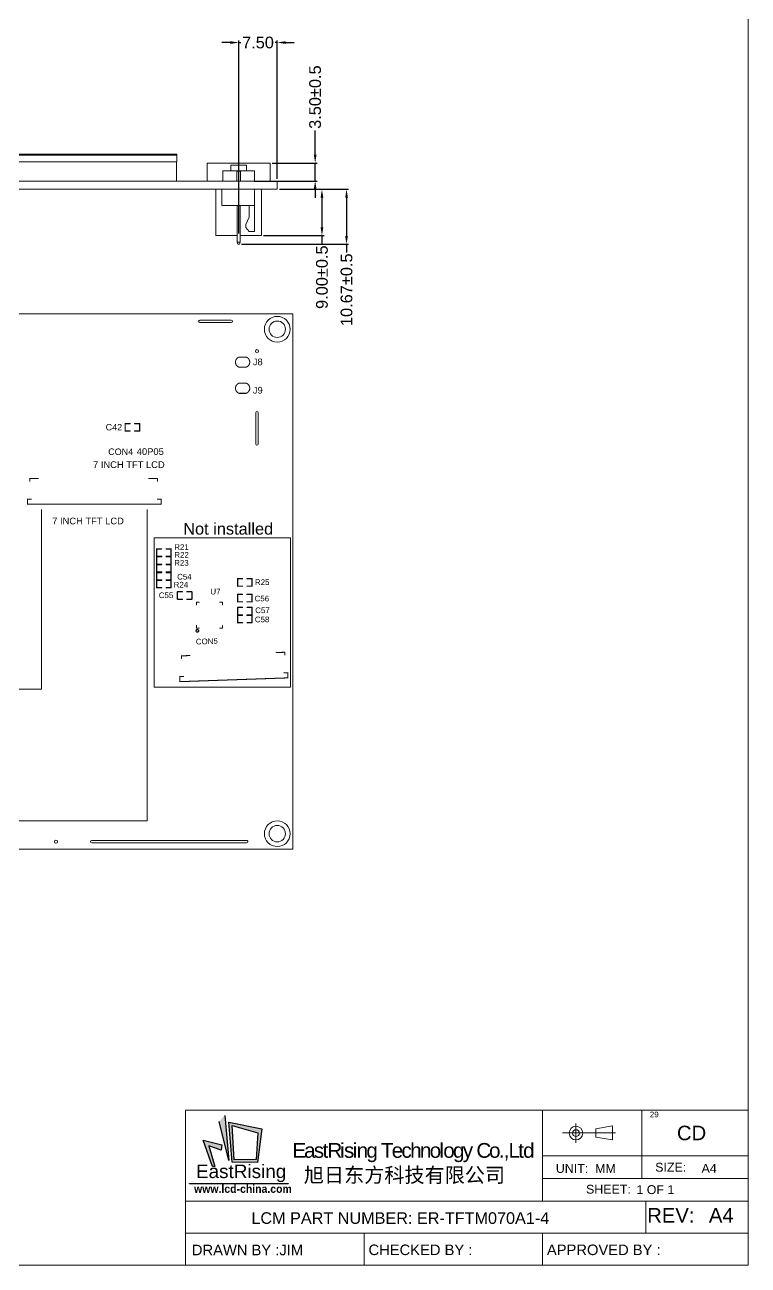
# Model space of a CAD drawing. Extents: x 183 to 535, y 17 to 466.
# Drawn here: x 394.7 to 535.3, y 17.2 to 258.2 of the extents above; entities that cross this region are included whole.
import ezdxf
from ezdxf.enums import TextEntityAlignment as Align

# ---------------------------------------------------------------- set-up
doc = ezdxf.new("R2010")
doc.units = 0
doc.header["$MEASUREMENT"] = 0
doc.linetypes.add('CENTER', pattern=[50.8, 31.75, -6.35, 6.35, -6.35])
doc.layers.get('0').update_dxf_attribs({"linetype": 'CONTINUOUS'})
doc.layers.get('Defpoints').update_dxf_attribs({"linetype": 'CONTINUOUS'})
doc.styles.get("Standard").update_dxf_attribs({"font": 'ARIAL.TTF'})
doc.styles.add('T', font='ARIAL.TTF')
doc.styles.add('样式 1', font='ARIAL.TTF')
doc.dimstyles.new('ISO-25', dxfattribs={"dimscale": 0.65, "dimtxt": 3.5, "dimasz": 2.5, "dimexe": 0.625, "dimexo": 0.625, "dimtad": 0, "dimzin": 1, "dimdsep": 46, "dimtxsty": 'Standard', "dimcen": 2.5, "dimadec": 0, "dimazin": 0, "dimtfac": 1, "dimtmove": 0, "dimatfit": 3, "dimfxl": 0, "dimarcsym": 0})

# ---------------------------------------------------------------- blocks, each defined once
blk = doc.blocks.new('A$C7D3E1C94')
for points in [[(2.97, 6.73), (2.5, 6.23), (3.32, 2.93)], [(1.16, 4.66), (1.95, 2.42), (2.13, 2.42), (1.63, 4.16), (2.67, 3.8), (2.72, 4.26)], [(0, 1), (8.34, 1), (8.34, 0.97), (0, 0.97)]]:
    blk.add_hatch(color=0).paths.add_polyline_path(points)
h = blk.add_hatch(color=0)
h.paths.add_polyline_path([(3.31, 6.16), (3.59, 2.79), (5.75, 2.75), (6.1, 5.59)])
h.paths.add_polyline_path([(3.61, 5.88), (5.78, 5.26), (5.64, 3.03), (3.78, 2.98)], flags=16)
at = {"color": 0}
for p, q in [((2.97, 6.73), (3.32, 2.93)), ((3.32, 2.93), (2.5, 6.23)), ((3.59, 2.79), (3.31, 6.16)), ((3.31, 6.16), (6.1, 5.59)), ((3.78, 2.98), (3.61, 5.88)), ((3.61, 5.88), (5.78, 5.26)), ((5.78, 5.26), (5.64, 3.03)), ((6.1, 5.59), (5.75, 2.75)), ((1.95, 2.42), (1.16, 4.66)), ((1.16, 4.66), (2.72, 4.26)), ((2.72, 4.26), (2.67, 3.8)), ((2.67, 3.8), (1.63, 4.16)), ((1.63, 4.16), (2.13, 2.42)), ((2.13, 2.42), (1.95, 2.42)), ((5.75, 2.75), (3.59, 2.79)), ((5.64, 3.03), (3.78, 2.98))]:
    blk.add_line(p, q, dxfattribs=at)
blk.add_lwpolyline([(0, 1), (8.34, 1), (8.34, 0.97), (0, 0.97)], close=True, dxfattribs=at)
at = {"color": 0, "ltscale": 2, "width": 121.9277, "attachment_point": 1, "style": 'T'}
for s, insert, char_height in [('EastRising', (0.55, 2.59), 1.141), ('{\\f@MS PGothic|b1|i0|c128|p34;www.lcd-\\H0.9999x;china.com}', (0.39, 0.88), 0.675)]:
    blk.add_mtext(s, dxfattribs=dict(at, insert=insert, char_height=char_height))
blk = doc.blocks.new('*D186')
at = {"color": 0, "linetype": 'Continuous', "lineweight": -2}
for p, q in [((451.13, 232.98), (451.13, 237.71)), ((442.77, 231.36), (451.54, 231.36)), ((451.13, 227.86), (451.13, 231.36)), ((439.27, 227.86), (451.54, 227.86)), ((451.13, 226.23), (451.13, 224.61))]:
    blk.add_line(p, q, dxfattribs=at)
at = {"color": 0, "linetype": 'Continuous'}
for points in [[(450.86, 232.98), (451.4, 232.98), (451.13, 231.36)], [(450.86, 226.23), (451.4, 226.23), (451.13, 227.86)]]:
    blk.add_solid(points, dxfattribs=at)
at = {"layer": 'Defpoints', "color": 0, "linetype": 'Continuous'}
for p in [(442.37, 231.36), (438.87, 227.86), (451.13, 227.86)]:
    blk.add_point(p, dxfattribs=at)
at = {"color": 0, "linetype": 'Continuous', "lineweight": 0, "insert": (451.13, 244.16), "char_height": 2.275, "attachment_point": 5, "rotation": 90}
blk.add_mtext('3.50%%P0.5', dxfattribs=at)
blk = doc.blocks.new('*D195')
at = {"color": 0, "linetype": 'Continuous', "lineweight": -2}
for p, q in [((444.17, 226.26), (457.63, 226.26)), ((457.23, 224.63), (457.23, 217.21)), ((436.83, 215.59), (457.63, 215.59)), ((457.23, 215.59), (457.23, 213.96))]:
    blk.add_line(p, q, dxfattribs=at)
at = {"color": 0, "linetype": 'Continuous'}
for points in [[(456.96, 224.63), (457.5, 224.63), (457.23, 226.26)], [(456.96, 217.21), (457.5, 217.21), (457.23, 215.59)]]:
    blk.add_solid(points, dxfattribs=at)
at = {"layer": 'Defpoints', "color": 0, "linetype": 'Continuous'}
for p in [(443.77, 226.26), (436.43, 215.59), (457.23, 215.59)]:
    blk.add_point(p, dxfattribs=at)
at = {"color": 0, "linetype": 'Continuous', "lineweight": 0, "insert": (457.23, 206.74), "char_height": 2.275, "attachment_point": 5, "rotation": 90}
blk.add_mtext('10.67%%P0.5', dxfattribs=at)
blk = doc.blocks.new('*D197')
at = {"color": 0, "linetype": 'Continuous', "lineweight": -2}
for p, q in [((434.64, 254.76), (433.02, 254.76)), ((436.27, 217.66), (436.27, 255.17)), ((436.27, 254.76), (436.67, 254.76)), ((443.77, 254.76), (443.36, 254.76)), ((443.77, 228.26), (443.77, 255.17)), ((445.39, 254.76), (447.02, 254.76))]:
    blk.add_line(p, q, dxfattribs=at)
at = {"color": 0, "linetype": 'Continuous'}
for points in [[(434.64, 255.03), (434.64, 254.49), (436.27, 254.76)], [(445.39, 255.03), (445.39, 254.49), (443.77, 254.76)]]:
    blk.add_solid(points, dxfattribs=at)
at = {"layer": 'Defpoints', "color": 0, "linetype": 'Continuous'}
for p in [(443.77, 254.76), (443.77, 227.86), (436.27, 217.26)]:
    blk.add_point(p, dxfattribs=at)
at = {"color": 0, "linetype": 'Continuous', "lineweight": 0, "insert": (440.02, 254.76), "char_height": 2.275, "attachment_point": 5}
blk.add_mtext('7.50', dxfattribs=at)
blk = doc.blocks.new('*D198')
at = {"color": 0, "linetype": 'Continuous', "lineweight": -2}
for p, q in [((444.17, 226.26), (452.86, 226.26)), ((452.45, 224.63), (452.45, 218.88)), ((441.12, 217.26), (452.86, 217.26)), ((452.45, 217.26), (452.45, 215.63))]:
    blk.add_line(p, q, dxfattribs=at)
at = {"color": 0, "linetype": 'Continuous'}
for points in [[(452.18, 224.63), (452.72, 224.63), (452.45, 226.26)], [(452.18, 218.88), (452.72, 218.88), (452.45, 217.26)]]:
    blk.add_solid(points, dxfattribs=at)
at = {"layer": 'Defpoints', "color": 0, "linetype": 'Continuous'}
for p in [(443.77, 226.26), (440.72, 217.26), (452.45, 217.26)]:
    blk.add_point(p, dxfattribs=at)
at = {"color": 0, "linetype": 'Continuous', "lineweight": 0, "insert": (452.45, 209.18), "char_height": 2.275, "attachment_point": 5, "rotation": 90}
blk.add_mtext('9.00%%P0.5', dxfattribs=at)

msp = doc.modelspace()

# ---------------------------------------------------------------- linework, layer by layer
at = {"color": 0, "lineweight": 0, "ltscale": 0.05}
for p, q in [((535.283, 465.848), (535.283, 17.242)), ((535.283, 17.242), (182.737, 17.242))]:
    msp.add_line(p, q, dxfattribs=at)
at = {"color": 0, "linetype": 'Continuous', "lineweight": 0}
for p, q in [((259.266, 232.859), (424.266, 232.859)), ((328.016, 231.559), (424.216, 231.559)), ((424.216, 231.559), (424.216, 227.859)), ((428.716, 200.844), (434.816, 200.844)), ((428.716, 200.394), (434.816, 200.394)), ((407.716, 99.743), (437.816, 99.743)), ((437.816, 99.293), (407.716, 99.293))]:
    msp.add_line(p, q, dxfattribs=at)
at = {"color": 1, "linetype": 'Continuous', "lineweight": 0}
for p, q in [((430.166, 227.859), (430.166, 231.359)), ((430.166, 231.359), (442.366, 231.359)), ((441.416, 231.359), (442.366, 231.359)), ((442.366, 231.359), (442.366, 227.859))]:
    msp.add_line(p, q, dxfattribs=at)
at = {"color": 6, "linetype": 'Continuous', "lineweight": 0}
for p, q in [((439.366, 229.859), (433.166, 229.859)), ((433.166, 229.859), (433.166, 227.859)), ((434.766, 229.859), (434.766, 230.959)), ((434.766, 230.959), (437.766, 230.959)), ((437.766, 230.959), (437.766, 229.859)), ((439.366, 227.859), (439.366, 229.859))]:
    msp.add_line(p, q, dxfattribs=at)
at = {"color": 5, "linetype": 'Continuous', "lineweight": 0}
for p, q in [((435.923, 227.859), (435.923, 229.775)), ((435.923, 229.775), (436.61, 229.775)), ((436.61, 229.775), (436.61, 227.859)), ((433.016, 226.259), (433.016, 223.079)), ((439.366, 223.079), (439.366, 226.259)), ((433.016, 223.079), (439.366, 223.079)), ((435.946, 223.079), (435.946, 215.974)), ((436.586, 215.974), (436.586, 223.079)), ((438.334, 220.868), (438.334, 223.079)), ((439.366, 223.079), (439.366, 218.079)), ((437.656, 219.392), (438.334, 220.868)), ((437.656, 218.829), (437.656, 219.392)), ((438.336, 218.079), (437.656, 218.829)), ((439.366, 218.079), (438.336, 218.079)), ((436.107, 215.589), (435.946, 215.974)), ((435.946, 215.974), (436.586, 215.974)), ((436.107, 215.589), (436.426, 215.589)), ((436.426, 215.589), (436.586, 215.974))]:
    msp.add_line(p, q, dxfattribs=at)
at = {"color": 3, "linetype": 'Continuous', "lineweight": 0}
for p, q in [((431.816, 226.259), (431.816, 217.259)), ((440.716, 217.259), (440.716, 226.259)), ((431.816, 217.259), (435.946, 217.259)), ((436.586, 217.259), (440.716, 217.259))]:
    msp.add_line(p, q, dxfattribs=at)
at = {"color": 0, "lineweight": 0}
for p, q in [((254.766, 202.069), (446.766, 202.069)), ((266.766, 202.069), (446.766, 202.069)), ((446.766, 98.068), (446.766, 202.069)), ((439.591, 176.769), (439.591, 182.869)), ((440.041, 176.769), (440.041, 182.869)), ((397.966, 164.069), (397.966, 129.169)), ((418.466, 164.069), (418.466, 103.568)), ((381.266, 129.169), (397.966, 129.169)), ((381.266, 103.568), (418.466, 103.568)), ((382.516, 98.068), (446.766, 98.068)), ((495.285, 47.347), (425.961, 47.347)), ((425.961, 17.242), (425.961, 47.347)), ((495.285, 47.347), (535.283, 47.347)), ((495.285, 38.518), (495.285, 47.347)), ((514.615, 47.347), (514.615, 34.103)), ((508.9, 44.291), (505.699, 43.747)), ((505.699, 43.747), (505.699, 42.117)), ((508.9, 41.573), (508.9, 44.291)), ((505.699, 42.117), (508.9, 41.573)), ((495.285, 38.518), (535.283, 38.518)), ((495.285, 38.518), (495.285, 29.689)), ((495.285, 34.103), (535.283, 34.103)), ((495.285, 29.689), (425.961, 29.689)), ((495.285, 29.689), (535.283, 29.689)), ((515.416, 23.465), (515.416, 29.689)), ((425.961, 23.465), (464.622, 23.465)), ((442.093, 23.465), (442.093, 23.465)), ((460.623, 17.242), (460.623, 23.465)), ((464.622, 23.465), (535.283, 23.465)), ((464.622, 23.465), (464.622, 23.465)), ((495.285, 17.242), (495.285, 23.465)), ((535.283, 17.242), (425.961, 17.242)), ((448.1, 17.242), (533.946, 17.242)), ((464.622, 17.242), (533.946, 17.242))]:
    msp.add_line(p, q, dxfattribs=at)
at = {"color": 0, "linetype": 'CENTER', "lineweight": 0}
for p, q in [((501.818, 41.004), (501.818, 44.738)), ((499.204, 42.932), (509.527, 42.932))]:
    msp.add_line(p, q, dxfattribs=at)
at = {"color": 0, "linetype": 'Continuous', "lineweight": 0}
for points in [[(328.016, 231.559), (424.266, 231.559), (424.266, 233.059), (259.266, 233.059), (259.266, 231.559), (315.016, 231.559)], [(356.316, 227.859), (443.766, 227.859), (443.766, 226.259), (356.316, 226.259)]]:
    msp.add_lwpolyline(points, dxfattribs=at)
at = {"color": 0, "lineweight": 0, "const_width": 0.2}
for points in [[(436.333, 191.7, -0.6994302), (436.333, 193.672)], [(437.728, 193.672, -0.6994302), (437.728, 191.7)], [(436.333, 186.62, -0.6994302), (436.333, 188.592)], [(437.728, 188.592, -0.6994302), (437.728, 186.62)]]:
    msp.add_lwpolyline(points, format="xyb", dxfattribs=at)
at = {"color": 0, "lineweight": 0}
for points, const_width in [([(436.333, 193.672), (437.728, 193.672)], 0.2), ([(436.333, 191.7), (437.728, 191.7)], 0.2), ([(436.333, 188.592), (437.728, 188.592)], 0.2), ([(436.333, 186.62), (437.728, 186.62)], 0.2), ([(414.21, 179.296), (414.21, 180.746)], 0.25), ([(414.21, 180.746), (415.16, 180.746)], 0.25), ([(416.06, 180.746), (417.01, 180.746)], 0.25), ([(417.01, 179.296), (417.01, 180.746)], 0.25), ([(414.21, 179.296), (415.16, 179.296)], 0.25), ([(416.06, 179.296), (417.01, 179.296)], 0.25), ([(395.666, 170.065), (397.318, 170.065)], 0.203), ([(395.666, 169.565), (395.666, 170.065)], 0.203), ([(418.814, 170.065), (420.466, 170.065)], 0.203), ([(420.466, 169.565), (420.466, 170.065)], 0.203), ([(395.216, 165.065), (395.216, 166.065)], 0.2), ([(395.216, 166.065), (395.966, 166.065)], 0.2), ([(395.216, 165.065), (395.966, 165.065)], 0.2), ([(395.716, 165.065), (420.566, 165.065)], 0.2), ([(420.466, 166.065), (421.216, 166.065)], 0.2), ([(420.466, 165.065), (421.216, 165.065)], 0.2), ([(421.216, 165.065), (421.216, 166.065)], 0.2), ([(420.332, 156.401), (421.282, 156.401)], 0.25), ([(420.332, 154.951), (420.332, 156.401)], 0.25), ([(420.332, 154.951), (421.282, 154.951)], 0.25), ([(420.332, 154.877), (421.282, 154.877)], 0.25), ([(420.332, 153.427), (420.332, 154.877)], 0.25), ([(422.181, 156.401), (423.131, 156.401)], 0.25), ([(422.181, 154.951), (423.131, 154.951)], 0.25), ([(422.181, 154.877), (423.131, 154.877)], 0.25), ([(423.131, 154.951), (423.131, 156.401)], 0.25), ([(423.131, 153.427), (423.131, 154.877)], 0.25), ([(420.332, 153.427), (421.282, 153.427)], 0.25), ([(420.332, 153.353), (421.282, 153.353)], 0.25), ([(420.332, 151.903), (420.332, 153.353)], 0.25), ([(420.332, 151.903), (421.282, 151.903)], 0.25), ([(420.332, 151.803), (421.282, 151.803)], 0.25), ([(420.332, 150.353), (420.332, 151.803)], 0.25), ([(422.181, 153.427), (423.131, 153.427)], 0.25), ([(422.181, 153.353), (423.131, 153.353)], 0.25), ([(422.181, 151.903), (423.131, 151.903)], 0.25), ([(422.181, 151.803), (423.131, 151.803)], 0.25), ([(423.131, 151.903), (423.131, 153.353)], 0.25), ([(423.131, 150.353), (423.131, 151.803)], 0.25), ([(420.332, 150.353), (421.282, 150.353)], 0.25), ([(420.332, 148.855), (420.332, 150.305)], 0.25), ([(420.332, 150.305), (421.282, 150.305)], 0.25), ([(422.181, 150.353), (423.131, 150.353)], 0.25), ([(422.181, 150.305), (423.131, 150.305)], 0.25), ([(423.131, 148.855), (423.131, 150.305)], 0.25), ([(436.054, 149.16), (436.054, 150.61)], 0.25), ([(436.054, 150.61), (437.004, 150.61)], 0.25), ([(437.904, 150.61), (438.854, 150.61)], 0.25), ([(438.854, 149.16), (438.854, 150.61)], 0.25), ([(420.332, 148.855), (421.282, 148.855)], 0.25), ([(422.181, 148.855), (423.131, 148.855)], 0.25), ([(424.37, 146.62), (424.37, 148.07)], 0.25), ([(424.37, 148.07), (425.32, 148.07)], 0.25), ([(426.22, 148.07), (427.17, 148.07)], 0.25), ([(427.17, 146.62), (427.17, 148.07)], 0.25), ([(436.054, 149.16), (437.004, 149.16)], 0.25), ([(436.054, 147.562), (437.004, 147.562)], 0.25), ([(436.054, 146.112), (436.054, 147.562)], 0.25), ([(437.904, 149.16), (438.854, 149.16)], 0.25), ([(437.904, 147.562), (438.854, 147.562)], 0.25), ([(438.854, 146.112), (438.854, 147.562)], 0.25), ([(424.37, 146.62), (425.32, 146.62)], 0.25), ([(426.22, 146.62), (427.17, 146.62)], 0.25), ([(428.1, 145.523), (428.1, 146.023)], 0.2), ([(428.1, 146.023), (428.6, 146.023)], 0.2), ([(432.6, 146.023), (433.1, 146.023)], 0.2), ([(433.1, 145.523), (433.1, 146.023)], 0.2), ([(436.054, 146.112), (437.004, 146.112)], 0.25), ([(436.054, 145.022), (437.004, 145.022)], 0.25), ([(436.054, 143.572), (436.054, 145.022)], 0.25), ([(437.904, 146.112), (438.854, 146.112)], 0.25), ([(437.904, 145.022), (438.854, 145.022)], 0.25), ([(438.854, 143.572), (438.854, 145.022)], 0.25), ([(436.054, 143.572), (437.004, 143.572)], 0.25), ([(436.054, 142.048), (436.054, 143.498)], 0.25), ([(436.054, 143.498), (437.004, 143.498)], 0.25), ([(436.054, 142.048), (437.004, 142.048)], 0.25), ([(437.904, 143.572), (438.854, 143.572)], 0.25), ([(437.904, 143.498), (438.854, 143.498)], 0.25), ([(437.904, 142.048), (438.854, 142.048)], 0.25), ([(438.854, 142.048), (438.854, 143.498)], 0.25), ([(428.1, 141.023), (428.1, 141.523)], 0.2), ([(428.1, 141.023), (428.6, 141.023)], 0.2), ([(432.6, 141.023), (433.1, 141.023)], 0.2), ([(433.1, 141.023), (433.1, 141.523)], 0.2), ([(425.133, 135.618), (426.784, 135.675)], 0.203), ([(425.133, 135.618), (425.151, 135.118)], 0.203), ([(443.57, 136.261), (445.221, 136.319)], 0.203), ([(445.221, 136.319), (445.239, 135.819)], 0.203), ([(424.823, 131.604), (425.573, 131.631)], 0.2), ([(424.823, 131.604), (424.858, 130.605)], 0.2), ([(424.858, 130.605), (425.608, 130.631)], 0.2), ([(425.358, 130.622), (445.696, 131.333)], 0.2), ([(445.061, 132.311), (445.811, 132.337)], 0.2), ([(445.096, 131.312), (445.845, 131.338)], 0.2), ([(445.811, 132.337), (445.845, 131.338)], 0.2)]:
    msp.add_lwpolyline(points, dxfattribs=dict(at, const_width=const_width))
for points, const_width in [([(436.283, 193.672, 1), (436.383, 193.672, 1)], 0.1), ([(436.283, 193.672, 1), (436.383, 193.672, 1)], 0.1), ([(437.678, 193.672, 1), (437.778, 193.672, 1)], 0.1), ([(437.678, 193.672, 1), (437.778, 193.672, 1)], 0.1), ([(436.283, 191.7, 1), (436.383, 191.7, 1)], 0.1), ([(436.283, 191.7, 1), (436.383, 191.7, 1)], 0.1), ([(437.678, 191.7, 1), (437.778, 191.7, 1)], 0.1), ([(437.678, 191.7, 1), (437.778, 191.7, 1)], 0.1), ([(436.283, 188.592, 1), (436.383, 188.592, 1)], 0.1), ([(436.283, 188.592, 1), (436.383, 188.592, 1)], 0.1), ([(437.678, 188.592, 1), (437.778, 188.592, 1)], 0.1), ([(437.678, 188.592, 1), (437.778, 188.592, 1)], 0.1), ([(436.283, 186.62, 1), (436.383, 186.62, 1)], 0.1), ([(436.283, 186.62, 1), (436.383, 186.62, 1)], 0.1), ([(437.678, 186.62, 1), (437.778, 186.62, 1)], 0.1), ([(437.678, 186.62, 1), (437.778, 186.62, 1)], 0.1), ([(414.148, 180.746, 1), (414.273, 180.746, 1)], 0.125), ([(414.148, 180.746, 1), (414.273, 180.746, 1)], 0.125), ([(415.098, 180.746, 1), (415.223, 180.746, 1)], 0.125), ([(415.998, 180.746, 1), (416.123, 180.746, 1)], 0.125), ([(416.948, 180.746, 1), (417.073, 180.746, 1)], 0.125), ([(416.948, 180.746, 1), (417.073, 180.746, 1)], 0.125), ([(414.148, 179.296, 1), (414.273, 179.296, 1)], 0.125), ([(414.148, 179.296, 1), (414.273, 179.296, 1)], 0.125), ([(415.098, 179.296, 1), (415.223, 179.296, 1)], 0.125), ([(415.998, 179.296, 1), (416.123, 179.296, 1)], 0.125), ([(416.948, 179.296, 1), (417.073, 179.296, 1)], 0.125), ([(416.948, 179.296, 1), (417.073, 179.296, 1)], 0.125), ([(395.666, 170.015, 1), (395.666, 170.116, 1)], 0.102), ([(395.666, 170.015, 1), (395.666, 170.116, 1)], 0.102), ([(395.666, 169.515, 1), (395.666, 169.616, 1)], 0.102), ([(397.318, 170.015, 1), (397.318, 170.116, 1)], 0.102), ([(418.814, 170.015, 1), (418.814, 170.116, 1)], 0.102), ([(420.466, 170.015, 1), (420.466, 170.116, 1)], 0.102), ([(420.466, 170.015, 1), (420.466, 170.116, 1)], 0.102), ([(420.466, 169.515, 1), (420.466, 169.616, 1)], 0.102), ([(395.216, 166.015, 1), (395.216, 166.115, 1)], 0.1), ([(395.216, 166.015, 1), (395.216, 166.115, 1)], 0.1), ([(395.216, 165.015, 1), (395.216, 165.115, 1)], 0.1), ([(395.216, 165.015, 1), (395.216, 165.115, 1)], 0.1), ([(395.716, 165.015, 1), (395.716, 165.115, 1)], 0.1), ([(395.966, 166.015, 1), (395.966, 166.115, 1)], 0.1), ([(395.966, 165.015, 1), (395.966, 165.115, 1)], 0.1), ([(420.466, 166.015, 1), (420.466, 166.115, 1)], 0.1), ([(420.466, 165.015, 1), (420.466, 165.115, 1)], 0.1), ([(420.566, 165.015, 1), (420.566, 165.115, 1)], 0.1), ([(421.216, 166.015, 1), (421.216, 166.115, 1)], 0.1), ([(421.216, 166.015, 1), (421.216, 166.115, 1)], 0.1), ([(421.216, 165.015, 1), (421.216, 165.115, 1)], 0.1), ([(421.216, 165.015, 1), (421.216, 165.115, 1)], 0.1), ([(420.394, 156.401, 1), (420.269, 156.401, 1)], 0.125), ([(420.394, 156.401, 1), (420.269, 156.401, 1)], 0.125), ([(420.394, 154.951, 1), (420.269, 154.951, 1)], 0.125), ([(420.394, 154.951, 1), (420.269, 154.951, 1)], 0.125), ([(420.394, 154.877, 1), (420.269, 154.877, 1)], 0.125), ([(420.394, 154.877, 1), (420.269, 154.877, 1)], 0.125), ([(421.344, 156.401, 1), (421.219, 156.401, 1)], 0.125), ([(421.344, 154.951, 1), (421.219, 154.951, 1)], 0.125), ([(421.344, 154.877, 1), (421.219, 154.877, 1)], 0.125), ([(422.244, 156.401, 1), (422.119, 156.401, 1)], 0.125), ([(422.244, 154.951, 1), (422.119, 154.951, 1)], 0.125), ([(422.244, 154.877, 1), (422.119, 154.877, 1)], 0.125), ([(423.194, 156.401, 1), (423.069, 156.401, 1)], 0.125), ([(423.194, 156.401, 1), (423.069, 156.401, 1)], 0.125), ([(423.194, 154.951, 1), (423.069, 154.951, 1)], 0.125), ([(423.194, 154.951, 1), (423.069, 154.951, 1)], 0.125), ([(423.194, 154.877, 1), (423.069, 154.877, 1)], 0.125), ([(423.194, 154.877, 1), (423.069, 154.877, 1)], 0.125), ([(420.394, 153.427, 1), (420.269, 153.427, 1)], 0.125), ([(420.394, 153.427, 1), (420.269, 153.427, 1)], 0.125), ([(420.394, 153.353, 1), (420.269, 153.353, 1)], 0.125), ([(420.394, 153.353, 1), (420.269, 153.353, 1)], 0.125), ([(420.394, 151.903, 1), (420.269, 151.903, 1)], 0.125), ([(420.394, 151.903, 1), (420.269, 151.903, 1)], 0.125), ([(420.394, 151.803, 1), (420.269, 151.803, 1)], 0.125), ([(420.394, 151.803, 1), (420.269, 151.803, 1)], 0.125), ([(421.344, 153.427, 1), (421.219, 153.427, 1)], 0.125), ([(421.344, 153.353, 1), (421.219, 153.353, 1)], 0.125), ([(421.344, 151.903, 1), (421.219, 151.903, 1)], 0.125), ([(421.344, 151.803, 1), (421.219, 151.803, 1)], 0.125), ([(422.244, 153.427, 1), (422.119, 153.427, 1)], 0.125), ([(422.244, 153.353, 1), (422.119, 153.353, 1)], 0.125), ([(422.244, 151.903, 1), (422.119, 151.903, 1)], 0.125), ([(422.244, 151.803, 1), (422.119, 151.803, 1)], 0.125), ([(423.194, 153.427, 1), (423.069, 153.427, 1)], 0.125), ([(423.194, 153.427, 1), (423.069, 153.427, 1)], 0.125), ([(423.194, 153.353, 1), (423.069, 153.353, 1)], 0.125), ([(423.194, 153.353, 1), (423.069, 153.353, 1)], 0.125), ([(423.194, 151.903, 1), (423.069, 151.903, 1)], 0.125), ([(423.194, 151.903, 1), (423.069, 151.903, 1)], 0.125), ([(423.194, 151.803, 1), (423.069, 151.803, 1)], 0.125), ([(423.194, 151.803, 1), (423.069, 151.803, 1)], 0.125), ([(420.394, 150.353, 1), (420.269, 150.353, 1)], 0.125), ([(420.394, 150.353, 1), (420.269, 150.353, 1)], 0.125), ([(420.394, 150.305, 1), (420.269, 150.305, 1)], 0.125), ([(420.394, 150.305, 1), (420.269, 150.305, 1)], 0.125), ([(421.344, 150.353, 1), (421.219, 150.353, 1)], 0.125), ([(421.344, 150.305, 1), (421.219, 150.305, 1)], 0.125), ([(422.244, 150.353, 1), (422.119, 150.353, 1)], 0.125), ([(422.244, 150.305, 1), (422.119, 150.305, 1)], 0.125), ([(423.194, 150.353, 1), (423.069, 150.353, 1)], 0.125), ([(423.194, 150.353, 1), (423.069, 150.353, 1)], 0.125), ([(423.194, 150.305, 1), (423.069, 150.305, 1)], 0.125), ([(423.194, 150.305, 1), (423.069, 150.305, 1)], 0.125), ([(436.117, 150.61, 1), (435.992, 150.61, 1)], 0.125), ([(436.117, 150.61, 1), (435.992, 150.61, 1)], 0.125), ([(437.067, 150.61, 1), (436.942, 150.61, 1)], 0.125), ([(437.967, 150.61, 1), (437.842, 150.61, 1)], 0.125), ([(438.917, 150.61, 1), (438.792, 150.61, 1)], 0.125), ([(438.917, 150.61, 1), (438.792, 150.61, 1)], 0.125), ([(420.394, 148.855, 1), (420.269, 148.855, 1)], 0.125), ([(420.394, 148.855, 1), (420.269, 148.855, 1)], 0.125), ([(421.344, 148.855, 1), (421.219, 148.855, 1)], 0.125), ([(422.244, 148.855, 1), (422.119, 148.855, 1)], 0.125), ([(423.194, 148.855, 1), (423.069, 148.855, 1)], 0.125), ([(423.194, 148.855, 1), (423.069, 148.855, 1)], 0.125), ([(424.308, 148.07, 1), (424.433, 148.07, 1)], 0.125), ([(424.308, 148.07, 1), (424.433, 148.07, 1)], 0.125), ([(425.258, 148.07, 1), (425.383, 148.07, 1)], 0.125), ([(426.158, 148.07, 1), (426.283, 148.07, 1)], 0.125), ([(427.108, 148.07, 1), (427.233, 148.07, 1)], 0.125), ([(427.108, 148.07, 1), (427.233, 148.07, 1)], 0.125), ([(436.117, 149.16, 1), (435.992, 149.16, 1)], 0.125), ([(436.117, 149.16, 1), (435.992, 149.16, 1)], 0.125), ([(435.992, 147.562, 1), (436.117, 147.562, 1)], 0.125), ([(435.992, 147.562, 1), (436.117, 147.562, 1)], 0.125), ([(437.067, 149.16, 1), (436.942, 149.16, 1)], 0.125), ([(436.942, 147.562, 1), (437.067, 147.562, 1)], 0.125), ([(437.967, 149.16, 1), (437.842, 149.16, 1)], 0.125), ([(437.842, 147.562, 1), (437.967, 147.562, 1)], 0.125), ([(438.917, 149.16, 1), (438.792, 149.16, 1)], 0.125), ([(438.917, 149.16, 1), (438.792, 149.16, 1)], 0.125), ([(438.792, 147.562, 1), (438.917, 147.562, 1)], 0.125), ([(438.792, 147.562, 1), (438.917, 147.562, 1)], 0.125), ([(424.308, 146.62, 1), (424.433, 146.62, 1)], 0.125), ([(424.308, 146.62, 1), (424.433, 146.62, 1)], 0.125), ([(425.258, 146.62, 1), (425.383, 146.62, 1)], 0.125), ([(426.158, 146.62, 1), (426.283, 146.62, 1)], 0.125), ([(427.108, 146.62, 1), (427.233, 146.62, 1)], 0.125), ([(427.108, 146.62, 1), (427.233, 146.62, 1)], 0.125), ([(428.1, 145.973, 1), (428.1, 146.073, 1)], 0.1), ([(428.1, 145.973, 1), (428.1, 146.073, 1)], 0.1), ([(428.1, 145.473, 1), (428.1, 145.573, 1)], 0.1), ([(428.6, 145.973, 1), (428.6, 146.073, 1)], 0.1), ([(432.6, 145.973, 1), (432.6, 146.073, 1)], 0.1), ([(433.1, 145.973, 1), (433.1, 146.073, 1)], 0.1), ([(433.1, 145.973, 1), (433.1, 146.073, 1)], 0.1), ([(433.1, 145.473, 1), (433.1, 145.573, 1)], 0.1), ([(435.992, 146.112, 1), (436.117, 146.112, 1)], 0.125), ([(435.992, 146.112, 1), (436.117, 146.112, 1)], 0.125), ([(435.992, 145.022, 1), (436.117, 145.022, 1)], 0.125), ([(435.992, 145.022, 1), (436.117, 145.022, 1)], 0.125), ([(436.942, 146.112, 1), (437.067, 146.112, 1)], 0.125), ([(436.942, 145.022, 1), (437.067, 145.022, 1)], 0.125), ([(437.842, 146.112, 1), (437.967, 146.112, 1)], 0.125), ([(437.842, 145.022, 1), (437.967, 145.022, 1)], 0.125), ([(438.792, 146.112, 1), (438.917, 146.112, 1)], 0.125), ([(438.792, 146.112, 1), (438.917, 146.112, 1)], 0.125), ([(438.792, 145.022, 1), (438.917, 145.022, 1)], 0.125), ([(438.792, 145.022, 1), (438.917, 145.022, 1)], 0.125), ([(435.992, 143.572, 1), (436.117, 143.572, 1)], 0.125), ([(435.992, 143.572, 1), (436.117, 143.572, 1)], 0.125), ([(435.992, 143.498, 1), (436.117, 143.498, 1)], 0.125), ([(435.992, 143.498, 1), (436.117, 143.498, 1)], 0.125), ([(435.992, 142.048, 1), (436.117, 142.048, 1)], 0.125), ([(435.992, 142.048, 1), (436.117, 142.048, 1)], 0.125), ([(436.942, 143.572, 1), (437.067, 143.572, 1)], 0.125), ([(436.942, 143.498, 1), (437.067, 143.498, 1)], 0.125), ([(436.942, 142.048, 1), (437.067, 142.048, 1)], 0.125), ([(437.842, 143.572, 1), (437.967, 143.572, 1)], 0.125), ([(437.842, 143.498, 1), (437.967, 143.498, 1)], 0.125), ([(437.842, 142.048, 1), (437.967, 142.048, 1)], 0.125), ([(438.792, 143.572, 1), (438.917, 143.572, 1)], 0.125), ([(438.792, 143.572, 1), (438.917, 143.572, 1)], 0.125), ([(438.792, 143.498, 1), (438.917, 143.498, 1)], 0.125), ([(438.792, 143.498, 1), (438.917, 143.498, 1)], 0.125), ([(438.792, 142.048, 1), (438.917, 142.048, 1)], 0.125), ([(438.792, 142.048, 1), (438.917, 142.048, 1)], 0.125), ([(428.238, 140.721, 1), (428.238, 140.221, 1)], 0.254), ([(428.1, 141.473, 1), (428.1, 141.573, 1)], 0.1), ([(428.1, 140.973, 1), (428.1, 141.073, 1)], 0.1), ([(428.1, 140.973, 1), (428.1, 141.073, 1)], 0.1), ([(428.238, 140.657, 1), (428.238, 140.784, 1)], 0.127), ([(428.238, 140.157, 1), (428.238, 140.284, 1)], 0.127), ([(428.6, 140.973, 1), (428.6, 141.073, 1)], 0.1), ([(432.6, 140.973, 1), (432.6, 141.073, 1)], 0.1), ([(433.1, 141.473, 1), (433.1, 141.573, 1)], 0.1), ([(433.1, 140.973, 1), (433.1, 141.073, 1)], 0.1), ([(433.1, 140.973, 1), (433.1, 141.073, 1)], 0.1), ([(425.135, 135.567, 1), (425.132, 135.668, 1)], 0.102), ([(425.135, 135.567, 1), (425.132, 135.668, 1)], 0.102), ([(425.153, 135.067, 1), (425.149, 135.169, 1)], 0.102), ([(426.786, 135.625, 1), (426.783, 135.726, 1)], 0.102), ([(443.572, 136.211, 1), (443.568, 136.312, 1)], 0.102), ([(445.223, 136.268, 1), (445.219, 136.37, 1)], 0.102), ([(445.223, 136.268, 1), (445.219, 136.37, 1)], 0.102), ([(445.24, 135.769, 1), (445.237, 135.87, 1)], 0.102), ([(424.825, 131.554, 1), (424.822, 131.654, 1)], 0.1), ([(424.825, 131.554, 1), (424.822, 131.654, 1)], 0.1), ([(424.86, 130.555, 1), (424.856, 130.655, 1)], 0.1), ([(424.86, 130.555, 1), (424.856, 130.655, 1)], 0.1), ([(425.36, 130.572, 1), (425.356, 130.672, 1)], 0.1), ([(425.575, 131.581, 1), (425.571, 131.681, 1)], 0.1), ([(425.61, 130.581, 1), (425.606, 130.681, 1)], 0.1), ([(445.063, 132.261, 1), (445.059, 132.361, 1)], 0.1), ([(445.098, 131.262, 1), (445.094, 131.362, 1)], 0.1), ([(445.697, 131.283, 1), (445.694, 131.383, 1)], 0.1), ([(445.812, 132.287, 1), (445.809, 132.387, 1)], 0.1), ([(445.812, 132.287, 1), (445.809, 132.387, 1)], 0.1), ([(445.847, 131.288, 1), (445.844, 131.388, 1)], 0.1), ([(445.847, 131.288, 1), (445.844, 131.388, 1)], 0.1)]:
    msp.add_lwpolyline(points, format="xyb", close=True, dxfattribs=dict(at, const_width=const_width))
at = {"color": 0, "linetype": 'Continuous', "lineweight": 0}
msp.add_lwpolyline([(419.856, 158.523), (446.358, 158.523), (446.358, 129.565), (419.856, 129.565)], close=True, dxfattribs=at)
for centre, radius in [((443.766, 199.069), 2.5), ((443.766, 199.069), 1.6), ((443.766, 101.068), 2.5), ((443.766, 101.068), 1.6)]:
    msp.add_circle(centre, radius, dxfattribs=at)
at = {"color": 0, "lineweight": 0}
for radius in [1.334, 0.66]:
    msp.add_circle((501.818, 42.907), radius, dxfattribs=at)
for centre, radius, start, end in [((428.716, 200.619), 0.225, 90, 180), ((428.716, 200.619), 0.225, 180, 270), ((434.816, 200.619), 0.225, 0, 90), ((434.816, 200.619), 0.225, 270, 0), ((439.816, 194.819), 0.3, 0, 180), ((439.816, 194.819), 0.3, 180, 0), ((439.816, 182.869), 0.225, 0, 180), ((439.816, 176.769), 0.225, 180, 0), ((400.766, 99.518), 0.3, 0, 180), ((400.766, 99.518), 0.3, 180, 0), ((407.716, 99.518), 0.225, 90, 180), ((407.716, 99.518), 0.225, 180, 270), ((437.816, 99.518), 0.225, 0, 90.12079), ((437.816, 99.518), 0.225, 270, 0)]:
    msp.add_arc(centre, radius, start, end, dxfattribs=at)

# ---------------------------------------------------------------- block references
at = {"color": 0, "lineweight": 0, "ltscale": 0.05, "xscale": 2.303437499999973, "yscale": 2.303437499999973, "zscale": 2.303437499999973}
msp.add_blockref('A$C7D3E1C94', (426.705, 30.826), dxfattribs=at)

# ---------------------------------------------------------------- texts
at = {"color": 0, "lineweight": 0}
for s, height, rotation, p in [('J8', 1.3, 360, (439.016, 192.069)), ('J9', 1.3, 360, (439.016, 186.569)), ('CON4', 1.25, 360, (410.911, 174.65)), ('40P05', 1.3, 360, (416.466, 174.65)), ('R21', 1.1, 360, (423.763, 156.209)), ('R23', 1.1, 360, (423.738, 153.136)), ('R22', 1.1, 360, (423.763, 154.685)), ('R24', 1.1, 360, (423.636, 148.894)), ('C54', 1.1, 360, (424.322, 150.443)), ('R25', 1.1, 360, (439.435, 149.377)), ('C55', 1.1, 360, (420.741, 146.837)), ('U7', 1.1, 360, (430.774, 147.548)), ('C56', 1.1, 360, (439.359, 146.202)), ('C57', 1.1, 360, (439.486, 143.916)), ('C58', 1.1, 360, (439.41, 142.138)), ('CON5', 1.1, 2, (427.962, 137.817))]:
    msp.add_text(s, height=height, rotation=rotation, dxfattribs=at).set_placement(p)
for s, height, p in [('C42', 1.25, (410.417, 179.414)), ('7 INCH TFT LCD', 1.3, (407.966, 172.11)), ('7 INCH TFT LCD', 1.3, (400.034, 161.175)), ('29', 1.109, (516.16, 45.959)), ('UNIT:  MM', 1.7266, (497.904, 35.175)), ('SIZE:', 1.7266, (517.212, 35.409)), ('A4', 1.7266, (526.218, 35.19)), ('SHEET:', 1.7266, (503.768, 31.137)), ('1 OF 1', 1.7266, (513.558, 31.057)), ('DRAWN BY :JIM', 2.0475, (427.169, 19.172)), ('CHECKED BY :', 2.0475, (461.503, 19.203)), ('APPROVED BY :', 2.0475, (496.165, 19.203))]:
    msp.add_text(s, height=height, dxfattribs=at).set_placement(p)
msp.add_text('CD', height=2.8164, dxfattribs=at).set_placement((524.28, 42.932), align=Align.MIDDLE)
for s, height, p in [('LCM PART NUMBER: ER-TFTM070A1-4 ', 2.25313, (468.115, 25.271)), ('REV:', 2.8164, (520.254, 25.534)), ('A4', 2.8164, (530.055, 25.534))]:
    msp.add_text(s, height=height, dxfattribs=at).set_placement(p, align=Align.CENTER)
at = {"color": 0, "linetype": 'Continuous', "lineweight": 0, "insert": (425.485, 161.448), "char_height": 2.275, "width": 17.86837, "attachment_point": 1}
msp.add_mtext('Not installed', dxfattribs=at)
at = {"color": 0, "lineweight": 0, "ltscale": 0.05, "insert": (446.709, 40.973), "char_height": 2.8665, "width": 62.8792, "attachment_point": 1, "style": '样式 1'}
msp.add_mtext('{\\T0.85;\\C0;EastRising Technology Co.,Ltd\\P\\fArial|b0|i0|c238|p34;\\T1;  \\fSimHei|b0|i0|c134|p2;旭日东方科技有限公司}', dxfattribs=at)

# ---------------------------------------------------------------- dimensions: what is measured, and where the dimension line sits
at = {"color": 0, "linetype": 'Continuous', "lineweight": 0}
dim = msp.add_linear_dim(base=(443.766, 254.761), p1=(436.266, 217.259), p2=(443.766, 227.859), dimstyle='ISO-25', dxfattribs=at)
dim.commit()
dim.dimension.update_dxf_attribs({"geometry": '*D197', "text_midpoint": (440.016, 254.761)})
at = {"linetype": 'Continuous', "lineweight": 0}
for base, p1, p2, picture, middle in [((451.133, 227.859), (442.366, 231.359), (438.866, 227.859), '*D186', (451.133, 244.16)), ((457.226, 215.589), (443.766, 226.259), (436.426, 215.589), '*D195', (457.226, 206.736)), ((452.453, 217.259), (443.766, 226.259), (440.716, 217.259), '*D198', (452.453, 209.183))]:
    dim = msp.add_linear_dim(base=base, p1=p1, p2=p2, angle=90, text='<>%%P0.5', dimstyle='ISO-25', dxfattribs=at)
    dim.commit()
    dim.dimension.update_dxf_attribs({"geometry": picture, "text_midpoint": middle, "dimtype": 160})

doc.saveas('drawing.dxf')
